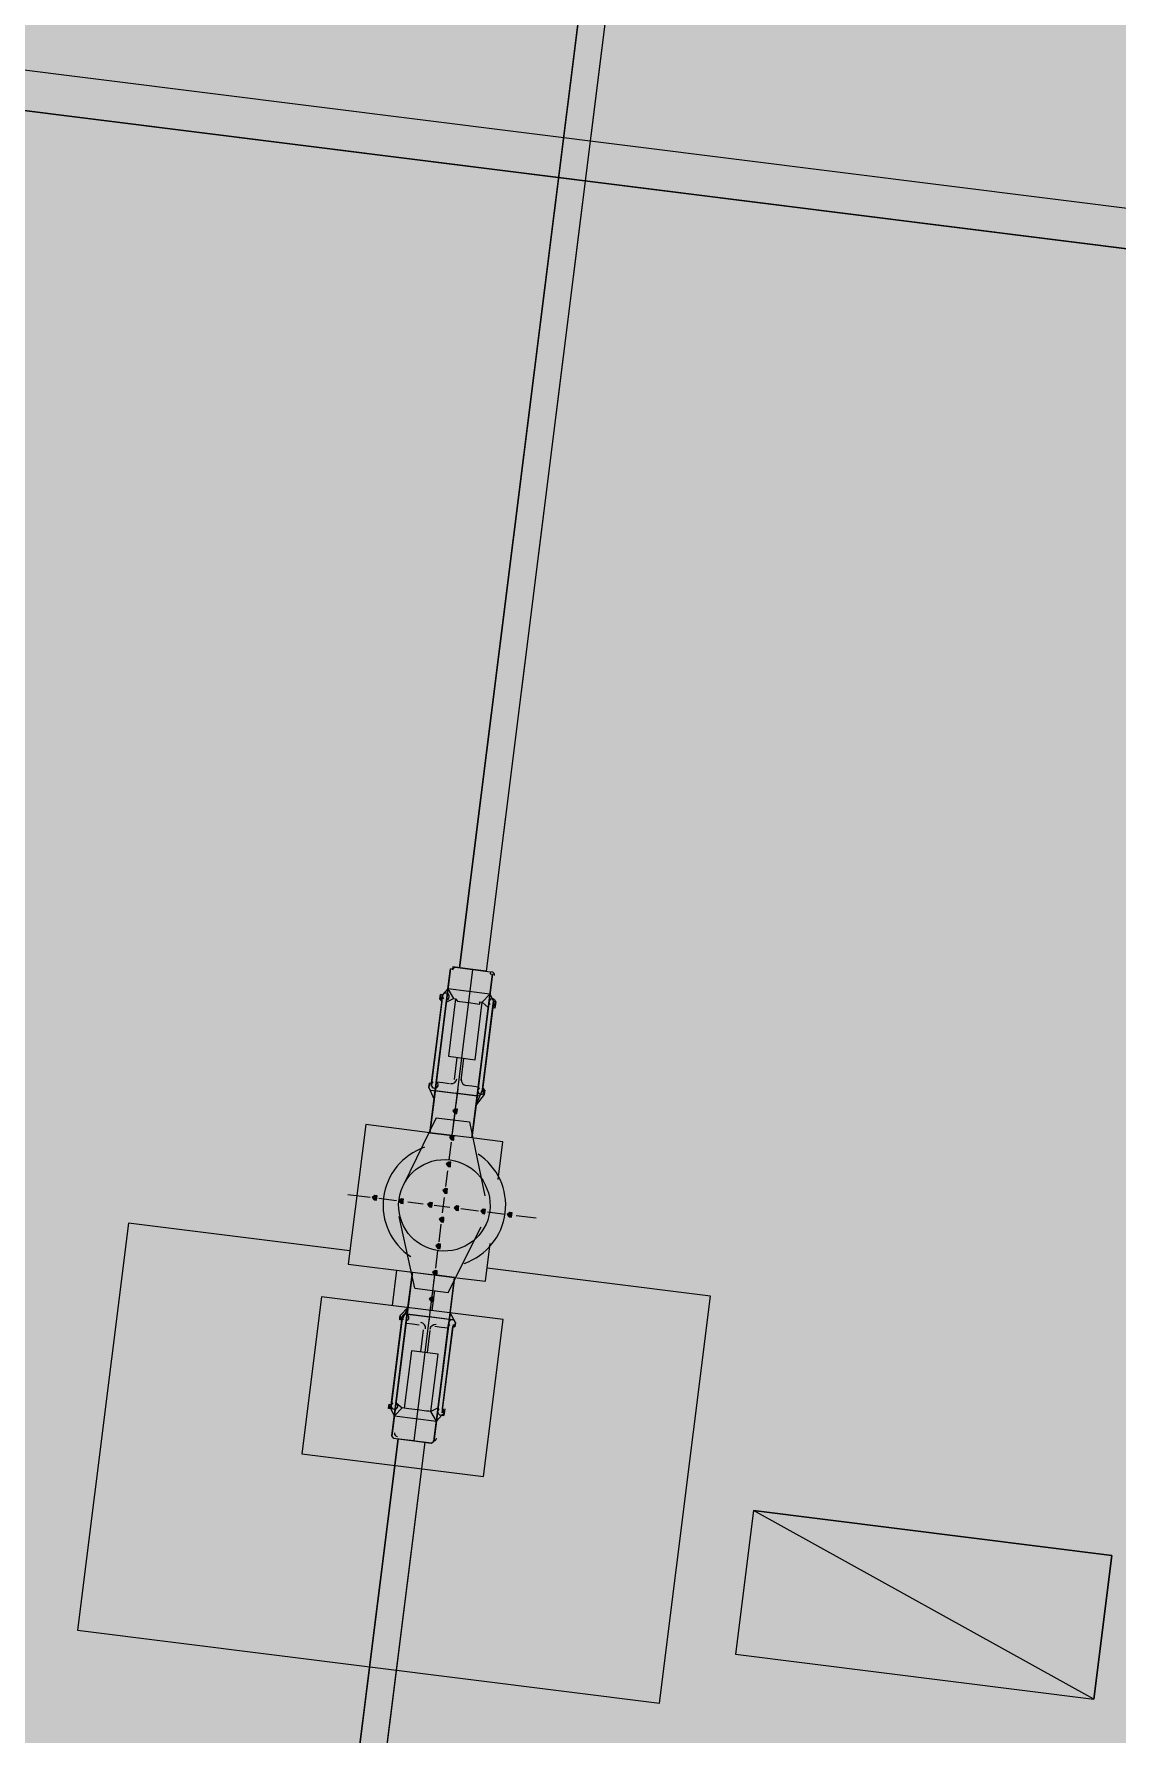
# Model space of a CAD drawing. Header units: metres. Extents: x -4 to 509425, y 7549 to 4732445.
# Drawn here: x 475993.87 to 475997.98, y 4719742.01 to 4719748.46 of the extents above; entities that cross this region are included whole.
import ezdxf

# ---------------------------------------------------------------- set-up
doc = ezdxf.new("R2010")
doc.units = ezdxf.units.M
doc.header["$LTSCALE"] = 0.01
doc.header["$MEASUREMENT"] = 0
doc.layers.get('0').update_dxf_attribs({"lineweight": 0})
doc.layers.add('_SUBESTACIÓN', color=1, linetype='Continuous')
doc.layers.add('SUBESTACION LA VID', color=253, linetype='Continuous')

# ---------------------------------------------------------------- blocks, each defined once
blk = doc.blocks.new('A$Cfff6051d')
at = {"layer": 'SUBESTACION LA VID', "transparency": 33554687}
h = blk.add_hatch(color=256, dxfattribs=at)
h.dxf.hatch_style = 2
h.paths.add_polyline_path([(475995.4742, 4719744.3738), (475995.4752, 4719744.3822), (475995.4668, 4719744.3832), (475995.4574, 4719744.3759), (475995.4647, 4719744.3664), (475995.4731, 4719744.3654)])
h = blk.add_hatch(color=256, dxfattribs=at)
h.dxf.hatch_style = 2
h.paths.add_polyline_path([(475995.4615, 4719744.273), (475995.4626, 4719744.2814), (475995.4542, 4719744.2824), (475995.4447, 4719744.2751), (475995.4521, 4719744.2656), (475995.4605, 4719744.2646)])
h = blk.add_hatch(color=256, dxfattribs=at)
h.dxf.hatch_style = 2
h.paths.add_polyline_path([(475995.4489, 4719744.1722), (475995.45, 4719744.1806), (475995.4416, 4719744.1816), (475995.4321, 4719744.1743), (475995.4395, 4719744.1648), (475995.4479, 4719744.1638)])
h = blk.add_hatch(color=256, dxfattribs=at)
h.dxf.hatch_style = 2
h.paths.add_polyline_path([(475995.1685, 4719744.0452), (475995.1695, 4719744.0536), (475995.1611, 4719744.0547), (475995.1517, 4719744.0473), (475995.159, 4719744.0379), (475995.1674, 4719744.0368)])
h = blk.add_hatch(color=256, dxfattribs=at)
h.dxf.hatch_style = 2
h.paths.add_polyline_path([(475995.2693, 4719744.0326), (475995.2703, 4719744.041), (475995.2619, 4719744.042), (475995.2525, 4719744.0347), (475995.2598, 4719744.0252), (475995.2682, 4719744.0242)])
h = blk.add_hatch(color=256, dxfattribs=at)
h.dxf.hatch_style = 2
h.paths.add_polyline_path([(475995.4363, 4719744.0714), (475995.4373, 4719744.0798), (475995.4289, 4719744.0808), (475995.4195, 4719744.0735), (475995.4268, 4719744.064), (475995.4352, 4719744.063)])
h = blk.add_hatch(color=256, dxfattribs=at)
h.dxf.hatch_style = 2
h.paths.add_polyline_path([(475995.3785, 4719744.0189), (475995.3796, 4719744.0273), (475995.3712, 4719744.0283), (475995.3617, 4719744.021), (475995.369, 4719744.0115), (475995.3774, 4719744.0105)])
h = blk.add_hatch(color=256, dxfattribs=at)
h.dxf.hatch_style = 2
h.paths.add_polyline_path([(475995.4226, 4719743.9622), (475995.4236, 4719743.9706), (475995.4152, 4719743.9716), (475995.4058, 4719743.9643), (475995.4131, 4719743.9548), (475995.4215, 4719743.9538)])
h = blk.add_hatch(color=256, dxfattribs=at)
h.dxf.hatch_style = 2
h.paths.add_polyline_path([(475995.4793, 4719744.0062), (475995.4804, 4719744.0147), (475995.472, 4719744.0157), (475995.4625, 4719744.0084), (475995.4698, 4719743.9989), (475995.4782, 4719743.9978)])
h = blk.add_hatch(color=256, dxfattribs=at)
h.dxf.hatch_style = 2
h.paths.add_polyline_path([(475995.5801, 4719743.9936), (475995.5812, 4719744.002), (475995.5728, 4719744.0031), (475995.5633, 4719743.9957), (475995.5707, 4719743.9863), (475995.5791, 4719743.9852)])
h = blk.add_hatch(color=256, dxfattribs=at)
h.dxf.hatch_style = 2
h.paths.add_polyline_path([(475995.6809, 4719743.981), (475995.682, 4719743.9894), (475995.6736, 4719743.9904), (475995.6641, 4719743.9831), (475995.6715, 4719743.9736), (475995.6799, 4719743.9726)])
h = blk.add_hatch(color=256, dxfattribs=at)
h.dxf.hatch_style = 2
h.paths.add_polyline_path([(475995.4099, 4719743.8614), (475995.411, 4719743.8698), (475995.4026, 4719743.8708), (475995.3931, 4719743.8635), (475995.4005, 4719743.854), (475995.4089, 4719743.853)])
h = blk.add_hatch(color=256, dxfattribs=at)
h.dxf.hatch_style = 2
h.paths.add_polyline_path([(475995.3973, 4719743.7606), (475995.3984, 4719743.769), (475995.39, 4719743.77), (475995.3805, 4719743.7627), (475995.3879, 4719743.7532), (475995.3963, 4719743.7522)])
h = blk.add_hatch(color=256, dxfattribs=at)
h.dxf.hatch_style = 2
h.paths.add_polyline_path([(475995.3847, 4719743.6598), (475995.3857, 4719743.6682), (475995.3773, 4719743.6692), (475995.3679, 4719743.6619), (475995.3752, 4719743.6524), (475995.3836, 4719743.6514)])
h = blk.add_hatch(color=256, dxfattribs=at)
h.dxf.hatch_style = 2
edge = h.paths.add_edge_path()
edge.add_spline(control_points=[(475997.9591, 4719742.6885), (475997.9591, 4719742.6885), (475996.5983, 4719742.8591), (475996.5983, 4719742.8591), (475996.5983, 4719742.8591), (475997.8907, 4719742.1425), (475997.8907, 4719742.1425), (475997.8907, 4719742.1425), (475997.9591, 4719742.6885), (475997.9591, 4719742.6885)], knot_values=[0, 0, 0, 0, 1, 1, 1, 2, 2, 2, 3, 3, 3, 3], degree=3, periodic=0)
edge = h.paths.add_edge_path()
edge.add_spline(control_points=[(475996.5983, 4719742.8591), (475996.5983, 4719742.8591), (475997.8907, 4719742.1425), (475997.8907, 4719742.1425), (475997.8907, 4719742.1425), (475996.5298, 4719742.3131), (475996.5298, 4719742.3131), (475996.5298, 4719742.3131), (475996.5983, 4719742.8591), (475996.5983, 4719742.8591)], knot_values=[0, 0, 0, 0, 1, 1, 1, 2, 2, 2, 3, 3, 3, 3], degree=3, periodic=0)
at = {"layer": 'SUBESTACION LA VID', "lineweight": 15}
for p, q in [((475996.2147, 4719750.757), (475995.4828, 4719744.9188)), ((476070.5903, 4719738.7022), (475974.8433, 4719750.706)), ((475996.3155, 4719750.7444), (475995.5836, 4719744.9061)), ((476070.5713, 4719738.551), (475974.8243, 4719750.5548)), ((475995.466, 4719744.9209), (475995.6004, 4719744.904)), ((475995.4187, 4719744.8159), (475995.4387, 4719744.839)), ((475995.3755, 4719744.4715), (475995.4176, 4719744.8075)), ((475995.4344, 4719744.8054), (475995.3923, 4719744.4694)), ((475995.4323, 4719744.7886), (475995.4596, 4719744.8022)), ((475995.594, 4719744.7854), (475995.5519, 4719744.4494)), ((475995.5687, 4719744.4473), (475995.6108, 4719744.7833)), ((475995.5919, 4719744.7686), (475995.5688, 4719744.7885)), ((475995.4637, 4719744.4945), (475995.4743, 4719744.5786)), ((475995.4889, 4719744.4914), (475995.4995, 4719744.5754)), ((475995.3661, 4719744.4641), (475995.386, 4719744.419)), ((475995.4763, 4719744.4588), (475995.4689, 4719744.4)), ((475995.5761, 4719744.4378), (475995.5456, 4719744.399)), ((475995.3944, 4719744.3497), (475995.2683, 4719744.0924)), ((475995.3944, 4719744.3497), (475995.5204, 4719744.3339)), ((475995.4637, 4719744.358), (475995.4553, 4719744.2908)), ((475995.5204, 4719744.3339), (475995.5791, 4719744.0535)), ((475995.451, 4719744.2572), (475995.4426, 4719744.19)), ((475995.4373, 4719744.148), (475995.43, 4719744.0892)), ((475995.0593, 4719744.0589), (475995.1433, 4719744.0484)), ((475995.1769, 4719744.0442), (475995.2441, 4719744.0357)), ((475995.4247, 4719744.0472), (475995.4173, 4719743.9884)), ((475995.3133, 4719743.7028), (475995.2535, 4719743.9748)), ((475995.2861, 4719744.0305), (475995.3449, 4719744.0231)), ((475995.3869, 4719744.0178), (475995.4457, 4719744.0105)), ((475995.4877, 4719744.0052), (475995.5549, 4719743.9968)), ((475995.5885, 4719743.9926), (475995.6557, 4719743.9841)), ((475995.6977, 4719743.9789), (475995.7733, 4719743.9694)), ((475995.4121, 4719743.9464), (475995.4036, 4719743.8792)), ((475995.4393, 4719743.687), (475995.5643, 4719743.9359)), ((475995.3994, 4719743.8456), (475995.391, 4719743.7784)), ((475995.2282, 4719743.6367), (475995.245, 4719743.7711)), ((475995.3857, 4719743.7364), (475995.3784, 4719743.6776)), ((475995.3133, 4719743.7028), (475995.4393, 4719743.687)), ((475995.3794, 4719743.6178), (475995.3889, 4719743.6934)), ((475995.2649, 4719743.5894), (475995.2228, 4719743.2534)), ((475995.2396, 4719743.2513), (475995.2817, 4719743.5873)), ((475995.2576, 4719743.5989), (475995.287, 4719743.6293)), ((475995.3731, 4719743.6356), (475995.3657, 4719743.5768)), ((475995.4676, 4719743.5726), (475995.4466, 4719743.6093)), ((475995.3447, 4719743.5453), (475995.3342, 4719743.4613)), ((475995.3699, 4719743.5422), (475995.3594, 4719743.4581)), ((475995.3992, 4719743.2313), (475995.4413, 4719743.5673)), ((475995.4581, 4719743.5652), (475995.416, 4719743.2292)), ((475995.2417, 4719743.2681), (475995.2648, 4719743.2482)), ((475995.4013, 4719743.2481), (475995.374, 4719743.2345)), ((475995.415, 4719743.2208), (475995.395, 4719743.1977)), ((475995.2501, 4719743.1306), (475994.5792, 4719737.7795)), ((475995.3509, 4719743.1179), (475994.68, 4719737.7669)), ((475995.3761, 4719743.1148), (475995.2417, 4719743.1316))]:
    blk.add_line(p, q, dxfattribs=at)
at = {"layer": 'SUBESTACION LA VID', "lineweight": 0}
for p, q in [((475995.5456, 4719744.399), (475995.6067, 4719744.8862)), ((475995.4082, 4719744.8001), (475995.4103, 4719744.8169)), ((475995.4155, 4719744.7907), (475995.4187, 4719744.8159)), ((475995.4155, 4719744.7907), (475995.4187, 4719744.8159)), ((475995.4082, 4719744.8001), (475995.4092, 4719744.8085)), ((475995.4082, 4719744.8001), (475995.4092, 4719744.8085)), ((475995.6087, 4719744.7665), (475995.6203, 4719744.7906)), ((475995.6171, 4719744.7654), (475995.6203, 4719744.7906)), ((475995.6171, 4719744.7654), (475995.6203, 4719744.7906)), ((475995.6182, 4719744.7738), (475995.6203, 4719744.7906)), ((475995.6192, 4719744.7822), (475995.6192, 4719744.7822)), ((475995.3661, 4719744.4641), (475995.3682, 4719744.4809)), ((475995.3661, 4719744.4641), (475995.3671, 4719744.4725)), ((475995.5761, 4719744.4378), (475995.5782, 4719744.4546)), ((475995.5761, 4719744.4378), (475995.5782, 4719744.4546)), ((475995.5761, 4719744.4378), (475995.5771, 4719744.4462)), ((475995.287, 4719743.6293), (475995.227, 4719743.1505)), ((475995.2576, 4719743.5989), (475995.2555, 4719743.5821)), ((475995.2576, 4719743.5989), (475995.2565, 4719743.5905)), ((475995.2576, 4719743.5989), (475995.2639, 4719743.581)), ((475995.4676, 4719743.5726), (475995.4655, 4719743.5558)), ((475995.4676, 4719743.5726), (475995.4665, 4719743.5642)), ((475995.2155, 4719743.2629), (475995.2134, 4719743.2461)), ((475995.2239, 4719743.2618), (475995.2134, 4719743.2461)), ((475995.2144, 4719743.2545), (475995.2134, 4719743.2461)), ((475995.4181, 4719743.246), (475995.4234, 4719743.2198)), ((475995.4265, 4719743.245), (475995.4234, 4719743.2198)), ((475995.4255, 4719743.2366), (475995.4234, 4719743.2198)), ((475995.4255, 4719743.2366), (475995.4234, 4719743.2198)), ((475995.4255, 4719743.2366), (475995.4244, 4719743.2282)), ((475995.2501, 4719743.1306), (475995.3509, 4719743.1179))]:
    blk.add_line(p, q, dxfattribs=at)
at = {"layer": 'SUBESTACION LA VID', "lineweight": 15}
for points in [[(475996.2147, 4719750.757), (475996.3155, 4719750.7444), (475995.5836, 4719744.9061), (475995.4828, 4719744.9188), (475996.2147, 4719750.757)], [(476070.5713, 4719738.551), (476070.5903, 4719738.7022), (475974.8433, 4719750.706), (475974.8243, 4719750.5548), (476070.5713, 4719738.551)], [(475995.5332, 4719744.9125), (475995.466, 4719744.9209), (475995.4576, 4719744.9219), (475995.4565, 4719744.9135), (475995.4481, 4719744.9146), (475995.4471, 4719744.9062), (475995.4387, 4719744.839), (475995.4187, 4719744.8159), (475995.4103, 4719744.8169), (475995.4092, 4719744.8085), (475995.4082, 4719744.8001), (475995.4155, 4719744.7907), (475995.3966, 4719744.6395), (475995.3766, 4719744.4799), (475995.3682, 4719744.4809), (475995.3671, 4719744.4725), (475995.3661, 4719744.4641), (475995.386, 4719744.419), (475995.3702, 4719744.293), (475995.4542, 4719744.2824), (475995.5332, 4719744.9125)], [(475995.6067, 4719744.8862), (475995.5983, 4719744.819), (475995.4387, 4719744.839), (475995.4471, 4719744.9062)], [(475995.5332, 4719744.9125), (475995.6004, 4719744.904), (475995.5993, 4719744.8956), (475995.6077, 4719744.8946), (475995.6067, 4719744.8862), (475995.5983, 4719744.819), (475995.6119, 4719744.7917), (475995.6203, 4719744.7906), (475995.6192, 4719744.7822), (475995.6182, 4719744.7738), (475995.6171, 4719744.7654), (475995.6087, 4719744.7665), (475995.5898, 4719744.6153), (475995.5698, 4719744.4557), (475995.5782, 4719744.4546), (475995.5771, 4719744.4462), (475995.5761, 4719744.4378), (475995.5456, 4719744.399), (475995.5298, 4719744.273), (475995.4542, 4719744.2824), (475995.5332, 4719744.9125)], [(475995.4387, 4719744.839), (475995.4596, 4719744.8022), (475995.468, 4719744.8012), (475995.4754, 4719744.7917), (475995.4838, 4719744.7907), (475995.5174, 4719744.7865), (475995.551, 4719744.7822), (475995.5594, 4719744.7812), (475995.5604, 4719744.7896), (475995.5688, 4719744.7885), (475995.5983, 4719744.819), (475995.6119, 4719744.7917)], [(475995.468, 4719744.8012), (475995.4407, 4719744.5828), (475995.5415, 4719744.5701), (475995.5688, 4719744.7885)], [(475995.3702, 4719744.293), (475995.3902, 4719744.4526), (475995.5498, 4719744.4326), (475995.5298, 4719744.273), (475995.3702, 4719744.293)], [(475995.3734, 4719744.4547), (475995.4154, 4719744.4494), (475995.4658, 4719744.4431)], [(475995.3944, 4719744.4862), (475995.4196, 4719744.483), (475995.4448, 4719744.4799)], [(475995.5582, 4719744.4315), (475995.5162, 4719744.4368), (475995.4658, 4719744.4431)], [(475995.554, 4719744.4662), (475995.5288, 4719744.4693), (475995.5036, 4719744.4725)], [(475995.3702, 4719744.293), (475995.1266, 4719744.3235), (475995.0602, 4719743.7943), (475995.3039, 4719743.7637)], [(475995.6295, 4719744.1154), (475995.6474, 4719744.2582), (475995.5382, 4719744.2719)], [(475995.0666, 4719743.8447), (475994.2265, 4719743.95), (475994.0327, 4719742.4043), (475996.242, 4719742.1274), (475996.4358, 4719743.673), (475995.5874, 4719743.7794)], [(475995.4719, 4719743.7427), (475995.5811, 4719743.729), (475995.599, 4719743.8718)], [(475995.3089, 4719743.1232), (475995.2417, 4719743.1316), (475995.2333, 4719743.1327), (475995.2259, 4719743.1421), (475995.227, 4719743.1505), (475995.2354, 4719743.2177), (475995.2218, 4719743.245), (475995.2134, 4719743.2461), (475995.2144, 4719743.2545), (475995.2155, 4719743.2629), (475995.2239, 4719743.2618), (475995.2249, 4719743.2702), (475995.2439, 4719743.4214), (475995.2639, 4719743.581), (475995.2555, 4719743.5821), (475995.2565, 4719743.5905), (475995.2576, 4719743.5989), (475995.287, 4719743.6293), (475995.3039, 4719743.7637), (475995.3879, 4719743.7532), (475995.3089, 4719743.1232)], [(475995.4635, 4719743.7437), (475995.4434, 4719743.5841), (475995.2838, 4719743.6041), (475995.3039, 4719743.7637), (475995.4635, 4719743.7437)], [(475995.3089, 4719743.1232), (475995.3761, 4719743.1148), (475995.3855, 4719743.1221), (475995.3866, 4719743.1305), (475995.395, 4719743.1977), (475995.415, 4719743.2208), (475995.4234, 4719743.2198), (475995.4244, 4719743.2282), (475995.4255, 4719743.2366), (475995.4181, 4719743.246), (475995.4371, 4719743.3972), (475995.4571, 4719743.5568), (475995.4655, 4719743.5558), (475995.4665, 4719743.5642), (475995.4676, 4719743.5726), (475995.4466, 4719743.6093), (475995.4635, 4719743.7437), (475995.3879, 4719743.7532), (475995.3089, 4719743.1232)], [(475994.8846, 4719743.074), (475995.5734, 4719742.9876), (475995.6482, 4719743.5841), (475994.9594, 4719743.6704), (475994.8846, 4719743.074)], [(475995.2838, 4719743.6041), (475995.3174, 4719743.5999), (475995.3678, 4719743.5936)], [(475995.4602, 4719743.582), (475995.4266, 4719743.5862), (475995.3678, 4719743.5936)], [(475995.2796, 4719743.5705), (475995.3048, 4719743.5674), (475995.33, 4719743.5642)], [(475995.4392, 4719743.5505), (475995.414, 4719743.5537), (475995.3888, 4719743.5568)], [(475995.374, 4719743.2345), (475995.4014, 4719743.4529), (475995.3006, 4719743.4655), (475995.2732, 4719743.2471)], [(475995.395, 4719743.1977), (475995.374, 4719743.2345), (475995.3656, 4719743.2355), (475995.3572, 4719743.2366), (475995.3236, 4719743.2408), (475995.29, 4719743.245), (475995.2816, 4719743.2461), (475995.2732, 4719743.2471), (475995.2648, 4719743.2482), (475995.2354, 4719743.2177), (475995.2218, 4719743.245)], [(475995.227, 4719743.1505), (475995.2354, 4719743.2177), (475995.395, 4719743.1977), (475995.3866, 4719743.1305)], [(475995.2501, 4719743.1306), (475995.3509, 4719743.1179), (475994.68, 4719737.7669), (475994.5792, 4719737.7795), (475995.2501, 4719743.1306)], [(475996.5298, 4719742.3131), (475997.8907, 4719742.1425), (475997.9591, 4719742.6885), (475996.5983, 4719742.8591), (475996.5298, 4719742.3131)]]:
    blk.add_lwpolyline(points, dxfattribs=at)
at = {"layer": 'SUBESTACION LA VID', "lineweight": 0}
for points in [[(475995.3702, 4719744.293), (475995.4481, 4719744.9146), (475995.386, 4719744.419), (475995.4471, 4719744.9062)], [(475995.5298, 4719744.273), (475995.6077, 4719744.8946), (475995.5456, 4719744.399)], [(475995.4155, 4719744.7907), (475995.4103, 4719744.8169), (475995.4082, 4719744.8001), (475995.4103, 4719744.8169)], [(475995.5698, 4719744.4557), (475995.6119, 4719744.7917), (475995.5898, 4719744.6153)], [(475995.6182, 4719744.7738), (475995.6192, 4719744.7822), (475995.6182, 4719744.7738), (475995.6203, 4719744.7906)], [(475995.3682, 4719744.4809), (475995.3661, 4719744.4641), (475995.3671, 4719744.4725), (475995.3661, 4719744.4641)], [(475995.5771, 4719744.4462), (475995.5761, 4719744.4378), (475995.5782, 4719744.4546)], [(475995.5761, 4719744.4378), (475995.5771, 4719744.4462), (475995.5761, 4719744.4378)], [(475995.3039, 4719743.7637), (475995.2259, 4719743.1421), (475995.287, 4719743.6293)], [(475995.4635, 4719743.7437), (475995.3855, 4719743.1221), (475995.4466, 4719743.6093), (475995.3866, 4719743.1305)], [(475995.2565, 4719743.5905), (475995.2576, 4719743.5989), (475995.2555, 4719743.5821)], [(475995.2576, 4719743.5989), (475995.2565, 4719743.5905), (475995.2576, 4719743.5989)], [(475995.2249, 4719743.2702), (475995.2218, 4719743.245), (475995.2639, 4719743.581)], [(475995.4655, 4719743.5558), (475995.4676, 4719743.5726), (475995.4665, 4719743.5642), (475995.4676, 4719743.5726)], [(475995.2439, 4719743.4214), (475995.2218, 4719743.245), (475995.2249, 4719743.2702)], [(475995.2155, 4719743.2629), (475995.2134, 4719743.2461), (475995.2155, 4719743.2629), (475995.2134, 4719743.2461)], [(475995.4255, 4719743.2366), (475995.4234, 4719743.2198), (475995.4255, 4719743.2366), (475995.4234, 4719743.2198)]]:
    blk.add_lwpolyline(points, dxfattribs=at)
at = {"layer": 'SUBESTACION LA VID'}
for points in [[(475995.4742, 4719744.3738), (475995.4752, 4719744.3822), (475995.4668, 4719744.3832), (475995.4574, 4719744.3759), (475995.4647, 4719744.3664), (475995.4731, 4719744.3654)], [(475995.4615, 4719744.273), (475995.4626, 4719744.2814), (475995.4542, 4719744.2824), (475995.4447, 4719744.2751), (475995.4521, 4719744.2656), (475995.4605, 4719744.2646)], [(475995.4489, 4719744.1722), (475995.45, 4719744.1806), (475995.4416, 4719744.1816), (475995.4321, 4719744.1743), (475995.4395, 4719744.1648), (475995.4479, 4719744.1638)], [(475995.1685, 4719744.0452), (475995.1695, 4719744.0536), (475995.1611, 4719744.0547), (475995.1517, 4719744.0473), (475995.159, 4719744.0379), (475995.1674, 4719744.0368)], [(475995.2693, 4719744.0326), (475995.2703, 4719744.041), (475995.2619, 4719744.042), (475995.2525, 4719744.0347), (475995.2598, 4719744.0252), (475995.2682, 4719744.0242)], [(475995.4363, 4719744.0714), (475995.4373, 4719744.0798), (475995.4289, 4719744.0808), (475995.4195, 4719744.0735), (475995.4268, 4719744.064), (475995.4352, 4719744.063)], [(475995.3785, 4719744.0189), (475995.3796, 4719744.0273), (475995.3712, 4719744.0283), (475995.3617, 4719744.021), (475995.369, 4719744.0115), (475995.3774, 4719744.0105)], [(475995.4226, 4719743.9622), (475995.4236, 4719743.9706), (475995.4152, 4719743.9716), (475995.4058, 4719743.9643), (475995.4131, 4719743.9548), (475995.4215, 4719743.9538)], [(475995.4793, 4719744.0062), (475995.4804, 4719744.0147), (475995.472, 4719744.0157), (475995.4625, 4719744.0084), (475995.4698, 4719743.9989), (475995.4782, 4719743.9978)], [(475995.5801, 4719743.9936), (475995.5812, 4719744.002), (475995.5728, 4719744.0031), (475995.5633, 4719743.9957), (475995.5707, 4719743.9863), (475995.5791, 4719743.9852)], [(475995.6809, 4719743.981), (475995.682, 4719743.9894), (475995.6736, 4719743.9904), (475995.6641, 4719743.9831), (475995.6715, 4719743.9736), (475995.6799, 4719743.9726)], [(475995.4099, 4719743.8614), (475995.411, 4719743.8698), (475995.4026, 4719743.8708), (475995.3931, 4719743.8635), (475995.4005, 4719743.854), (475995.4089, 4719743.853)], [(475995.3973, 4719743.7606), (475995.3984, 4719743.769), (475995.39, 4719743.77), (475995.3805, 4719743.7627), (475995.3879, 4719743.7532), (475995.3963, 4719743.7522)], [(475995.3847, 4719743.6598), (475995.3857, 4719743.6682), (475995.3773, 4719743.6692), (475995.3679, 4719743.6619), (475995.3752, 4719743.6524), (475995.3836, 4719743.6514)]]:
    blk.add_lwpolyline(points, close=True, dxfattribs=at)
at = {"layer": 'SUBESTACION LA VID', "lineweight": 0}
for points in [[(475995.4742, 4719744.3738), (475995.4752, 4719744.3822), (475995.4668, 4719744.3832), (475995.4574, 4719744.3759), (475995.4647, 4719744.3664), (475995.4731, 4719744.3654)], [(475995.4615, 4719744.273), (475995.4626, 4719744.2814), (475995.4542, 4719744.2824), (475995.4447, 4719744.2751), (475995.4521, 4719744.2656), (475995.4605, 4719744.2646)], [(475995.4489, 4719744.1722), (475995.45, 4719744.1806), (475995.4416, 4719744.1816), (475995.4321, 4719744.1743), (475995.4395, 4719744.1648), (475995.4479, 4719744.1638)], [(475995.1685, 4719744.0452), (475995.1695, 4719744.0536), (475995.1611, 4719744.0547), (475995.1517, 4719744.0473), (475995.159, 4719744.0379), (475995.1674, 4719744.0368)], [(475995.2693, 4719744.0326), (475995.2703, 4719744.041), (475995.2619, 4719744.042), (475995.2525, 4719744.0347), (475995.2598, 4719744.0252), (475995.2682, 4719744.0242)], [(475995.4363, 4719744.0714), (475995.4373, 4719744.0798), (475995.4289, 4719744.0808), (475995.4195, 4719744.0735), (475995.4268, 4719744.064), (475995.4352, 4719744.063)], [(475995.3785, 4719744.0189), (475995.3796, 4719744.0273), (475995.3712, 4719744.0283), (475995.3617, 4719744.021), (475995.369, 4719744.0115), (475995.3774, 4719744.0105)], [(475995.4226, 4719743.9622), (475995.4236, 4719743.9706), (475995.4152, 4719743.9716), (475995.4058, 4719743.9643), (475995.4131, 4719743.9548), (475995.4215, 4719743.9538)], [(475995.4793, 4719744.0062), (475995.4804, 4719744.0147), (475995.472, 4719744.0157), (475995.4625, 4719744.0084), (475995.4698, 4719743.9989), (475995.4782, 4719743.9978)], [(475995.5801, 4719743.9936), (475995.5812, 4719744.002), (475995.5728, 4719744.0031), (475995.5633, 4719743.9957), (475995.5707, 4719743.9863), (475995.5791, 4719743.9852)], [(475995.6809, 4719743.981), (475995.682, 4719743.9894), (475995.6736, 4719743.9904), (475995.6641, 4719743.9831), (475995.6715, 4719743.9736), (475995.6799, 4719743.9726)], [(475995.4099, 4719743.8614), (475995.411, 4719743.8698), (475995.4026, 4719743.8708), (475995.3931, 4719743.8635), (475995.4005, 4719743.854), (475995.4089, 4719743.853)], [(475995.3973, 4719743.7606), (475995.3984, 4719743.769), (475995.39, 4719743.77), (475995.3805, 4719743.7627), (475995.3879, 4719743.7532), (475995.3963, 4719743.7522)], [(475995.3847, 4719743.6598), (475995.3857, 4719743.6682), (475995.3773, 4719743.6692), (475995.3679, 4719743.6619), (475995.3752, 4719743.6524), (475995.3836, 4719743.6514)]]:
    blk.add_lwpolyline(points, close=True, dxfattribs=at)
at = {"layer": 'SUBESTACION LA VID', "lineweight": 15}
for points in [[(475995.4702, 4719744.9204), (475995.4632, 4719744.9212), (475995.4569, 4719744.9163), (475995.456, 4719744.9093)], [(475995.449, 4719744.4793), (475995.4606, 4719744.4779), (475995.4712, 4719744.4861), (475995.4727, 4719744.4977)], [(475995.4895, 4719744.4956), (475995.488, 4719744.484), (475995.4962, 4719744.4734), (475995.5078, 4719744.472)], [(475995.3536, 4719743.5485), (475995.3551, 4719743.5601), (475995.3469, 4719743.5706), (475995.3353, 4719743.5721)], [(475995.3941, 4719743.5647), (475995.3825, 4719743.5662), (475995.3719, 4719743.5579), (475995.3704, 4719743.5464)], [(475995.3813, 4719743.1226), (475995.3883, 4719743.1218), (475995.3946, 4719743.1267), (475995.3955, 4719743.1337)]]:
    blk.add_open_spline(points, degree=3, dxfattribs=at)
for points, knots in [([(475995.6156, 4719744.8893), (475995.616, 4719744.8927), (475995.6151, 4719744.896), (475995.613, 4719744.8987), (475995.611, 4719744.9014), (475995.6079, 4719744.9031), (475995.6046, 4719744.9035)], [0, 0, 0, 0, 1, 1, 1, 2, 2, 2, 2]), ([(475995.4323, 4719744.8227), (475995.4269, 4719744.8234), (475995.4217, 4719744.8205), (475995.4193, 4719744.8156), (475995.417, 4719744.8107), (475995.418, 4719744.8049), (475995.4219, 4719744.8011)], [0, 0, 0, 0, 1, 1, 1, 2, 2, 2, 2]), ([(475995.4434, 4719744.8085), (475995.4442, 4719744.8155), (475995.4393, 4719744.8218), (475995.4323, 4719744.8227), (475995.4254, 4719744.8236), (475995.419, 4719744.8186), (475995.4182, 4719744.8117)], [0, 0, 0, 0, 1, 1, 1, 2, 2, 2, 2]), ([(475995.4372, 4719744.7991), (475995.4419, 4719744.8019), (475995.4443, 4719744.8073), (475995.4432, 4719744.8126), (475995.4421, 4719744.818), (475995.4377, 4719744.822), (475995.4323, 4719744.8227)], [0, 0, 0, 0, 1, 1, 1, 2, 2, 2, 2]), ([(475995.6088, 4719744.8006), (475995.6033, 4719744.8013), (475995.5981, 4719744.7984), (475995.5957, 4719744.7935), (475995.5934, 4719744.7886), (475995.5944, 4719744.7828), (475995.5983, 4719744.7789)], [0, 0, 0, 0, 1, 1, 1, 2, 2, 2, 2]), ([(475995.6198, 4719744.7864), (475995.6206, 4719744.7934), (475995.6157, 4719744.7997), (475995.6088, 4719744.8006), (475995.6018, 4719744.8015), (475995.5954, 4719744.7965), (475995.5946, 4719744.7896)], [0, 0, 0, 0, 1, 1, 1, 2, 2, 2, 2]), ([(475995.6136, 4719744.777), (475995.6183, 4719744.7798), (475995.6207, 4719744.7852), (475995.6196, 4719744.7905), (475995.6185, 4719744.7959), (475995.6142, 4719744.7999), (475995.6087, 4719744.8006)], [0, 0, 0, 0, 1, 1, 1, 2, 2, 2, 2]), ([(475995.3822, 4719744.4851), (475995.3775, 4719744.4823), (475995.3751, 4719744.4769), (475995.3762, 4719744.4716), (475995.3773, 4719744.4662), (475995.3817, 4719744.4622), (475995.3871, 4719744.4615)], [0, 0, 0, 0, 1, 1, 1, 2, 2, 2, 2]), ([(475995.376, 4719744.4757), (475995.3752, 4719744.4687), (475995.3801, 4719744.4624), (475995.3871, 4719744.4615), (475995.394, 4719744.4606), (475995.4004, 4719744.4656), (475995.4012, 4719744.4725)], [0, 0, 0, 0, 1, 1, 1, 2, 2, 2, 2]), ([(475995.3871, 4719744.4615), (475995.3925, 4719744.4608), (475995.3977, 4719744.4637), (475995.4001, 4719744.4686), (475995.4024, 4719744.4735), (475995.4014, 4719744.4793), (475995.3975, 4719744.4832)], [0, 0, 0, 0, 1, 1, 1, 2, 2, 2, 2]), ([(475995.5587, 4719744.463), (475995.5539, 4719744.4602), (475995.5515, 4719744.4548), (475995.5526, 4719744.4494), (475995.5537, 4719744.4441), (475995.5581, 4719744.4401), (475995.5635, 4719744.4394)], [0, 0, 0, 0, 1, 1, 1, 2, 2, 2, 2]), ([(475995.5524, 4719744.4536), (475995.5516, 4719744.4466), (475995.5565, 4719744.4403), (475995.5635, 4719744.4394), (475995.5704, 4719744.4385), (475995.5768, 4719744.4434), (475995.5776, 4719744.4504)], [0, 0, 0, 0, 1, 1, 1, 2, 2, 2, 2]), ([(475995.5635, 4719744.4394), (475995.5689, 4719744.4387), (475995.5741, 4719744.4415), (475995.5765, 4719744.4464), (475995.5788, 4719744.4514), (475995.5778, 4719744.4572), (475995.5739, 4719744.461)], [0, 0, 0, 0, 1, 1, 1, 2, 2, 2, 2]), ([(475995.3496, 4719744.2375), (475995.2655, 4719744.2086), (475995.2053, 4719744.1344), (475995.1942, 4719744.0463), (475995.1832, 4719743.9581), (475995.2232, 4719743.8713), (475995.2975, 4719743.8226)], [0, 0, 0, 0, 1, 1, 1, 2, 2, 2, 2]), ([(475995.5974, 4719743.9957), (475995.6094, 4719744.0908), (475995.5419, 4719744.1776), (475995.4468, 4719744.1895), (475995.3517, 4719744.2014), (475995.2649, 4719744.134), (475995.253, 4719744.0389), (475995.2411, 4719743.9438), (475995.3085, 4719743.857), (475995.4036, 4719743.8451), (475995.4987, 4719743.8332), (475995.5855, 4719743.9006), (475995.5974, 4719743.9957)], [0, 0, 0, 0, 1, 1, 1, 2, 2, 2, 3, 3, 3, 4, 4, 4, 4]), ([(475995.5009, 4719743.7971), (475995.5849, 4719743.826), (475995.6452, 4719743.9002), (475995.6562, 4719743.9883), (475995.6673, 4719744.0765), (475995.6272, 4719744.1633), (475995.5529, 4719744.212)], [0, 0, 0, 0, 1, 1, 1, 2, 2, 2, 2]), ([(475995.2796, 4719743.6047), (475995.2742, 4719743.6053), (475995.269, 4719743.6025), (475995.2666, 4719743.5976), (475995.2643, 4719743.5927), (475995.2653, 4719743.5868), (475995.2692, 4719743.583)], [0, 0, 0, 0, 1, 1, 1, 2, 2, 2, 2]), ([(475995.2907, 4719743.5905), (475995.2915, 4719743.5974), (475995.2866, 4719743.6038), (475995.2796, 4719743.6047), (475995.2727, 4719743.6055), (475995.2663, 4719743.6006), (475995.2655, 4719743.5936)], [0, 0, 0, 0, 1, 1, 1, 2, 2, 2, 2]), ([(475995.2844, 4719743.5811), (475995.2892, 4719743.5838), (475995.2916, 4719743.5893), (475995.2905, 4719743.5946), (475995.2894, 4719743.5999), (475995.285, 4719743.604), (475995.2796, 4719743.6047)], [0, 0, 0, 0, 1, 1, 1, 2, 2, 2, 2]), ([(475995.456, 4719743.5825), (475995.4506, 4719743.5832), (475995.4454, 4719743.5804), (475995.443, 4719743.5755), (475995.4407, 4719743.5706), (475995.4417, 4719743.5647), (475995.4456, 4719743.5609)], [0, 0, 0, 0, 1, 1, 1, 2, 2, 2, 2]), ([(475995.4671, 4719743.5684), (475995.4679, 4719743.5753), (475995.463, 4719743.5817), (475995.456, 4719743.5825), (475995.4491, 4719743.5834), (475995.4427, 4719743.5785), (475995.4419, 4719743.5715)], [0, 0, 0, 0, 1, 1, 1, 2, 2, 2, 2]), ([(475995.4609, 4719743.559), (475995.4656, 4719743.5617), (475995.468, 4719743.5671), (475995.4669, 4719743.5725), (475995.4658, 4719743.5778), (475995.4614, 4719743.5819), (475995.456, 4719743.5825)], [0, 0, 0, 0, 1, 1, 1, 2, 2, 2, 2]), ([(475995.2295, 4719743.267), (475995.2248, 4719743.2643), (475995.2224, 4719743.2588), (475995.2235, 4719743.2535), (475995.2246, 4719743.2482), (475995.2289, 4719743.2441), (475995.2344, 4719743.2435)], [0, 0, 0, 0, 1, 1, 1, 2, 2, 2, 2]), ([(475995.2344, 4719743.2435), (475995.2398, 4719743.2428), (475995.245, 4719743.2456), (475995.2474, 4719743.2505), (475995.2497, 4719743.2554), (475995.2487, 4719743.2613), (475995.2448, 4719743.2651)], [0, 0, 0, 0, 1, 1, 1, 2, 2, 2, 2]), ([(475995.2233, 4719743.2576), (475995.2225, 4719743.2507), (475995.2274, 4719743.2443), (475995.2344, 4719743.2435), (475995.2413, 4719743.2426), (475995.2477, 4719743.2475), (475995.2485, 4719743.2545)], [0, 0, 0, 0, 1, 1, 1, 2, 2, 2, 2]), ([(475995.406, 4719743.2449), (475995.4012, 4719743.2422), (475995.3988, 4719743.2367), (475995.3999, 4719743.2314), (475995.401, 4719743.2261), (475995.4054, 4719743.222), (475995.4108, 4719743.2213)], [0, 0, 0, 0, 1, 1, 1, 2, 2, 2, 2]), ([(475995.3997, 4719743.2355), (475995.3989, 4719743.2286), (475995.4038, 4719743.2222), (475995.4108, 4719743.2213), (475995.4177, 4719743.2205), (475995.4241, 4719743.2254), (475995.4249, 4719743.2324)], [0, 0, 0, 0, 1, 1, 1, 2, 2, 2, 2]), ([(475995.4108, 4719743.2213), (475995.4162, 4719743.2207), (475995.4214, 4719743.2235), (475995.4238, 4719743.2284), (475995.4261, 4719743.2333), (475995.4251, 4719743.2392), (475995.4212, 4719743.243)], [0, 0, 0, 0, 1, 1, 1, 2, 2, 2, 2]), ([(475995.2359, 4719743.1537), (475995.2355, 4719743.1503), (475995.2364, 4719743.147), (475995.2385, 4719743.1443), (475995.2405, 4719743.1416), (475995.2436, 4719743.1399), (475995.2469, 4719743.1395)], [0, 0, 0, 0, 1, 1, 1, 2, 2, 2, 2])]:
    blk.add_open_spline(points, degree=3, knots=knots, dxfattribs=at)
at = {"layer": 'SUBESTACION LA VID'}
for points in [[(475995.5698, 4719744.4557), (475995.5698, 4719744.4557), (475995.5456, 4719744.399), (475995.5456, 4719744.399), (475995.5456, 4719744.399), (475995.5761, 4719744.4378), (475995.5761, 4719744.4378), (475995.5761, 4719744.4378), (475995.5698, 4719744.4557), (475995.5698, 4719744.4557)], [(475995.2639, 4719743.581), (475995.2639, 4719743.581), (475995.287, 4719743.6293), (475995.287, 4719743.6293), (475995.287, 4719743.6293), (475995.2576, 4719743.5989), (475995.2576, 4719743.5989), (475995.2576, 4719743.5989), (475995.2639, 4719743.581), (475995.2639, 4719743.581)], [(475996.5983, 4719742.8591), (475996.5983, 4719742.8591), (475997.8907, 4719742.1425), (475997.8907, 4719742.1425), (475997.8907, 4719742.1425), (475996.5298, 4719742.3131), (475996.5298, 4719742.3131), (475996.5298, 4719742.3131), (475996.5983, 4719742.8591), (475996.5983, 4719742.8591)], [(475997.9591, 4719742.6885), (475997.9591, 4719742.6885), (475996.5983, 4719742.8591), (475996.5983, 4719742.8591), (475996.5983, 4719742.8591), (475997.8907, 4719742.1425), (475997.8907, 4719742.1425), (475997.8907, 4719742.1425), (475997.9591, 4719742.6885), (475997.9591, 4719742.6885)]]:
    blk.add_open_spline(points, degree=3, knots=[0, 0, 0, 0, 1, 1, 1, 2, 2, 2, 3, 3, 3, 3], dxfattribs=at)
at = {"layer": 'SUBESTACION LA VID', "lineweight": 0}
for points in [[(475995.5698, 4719744.4557), (475995.5698, 4719744.4557), (475995.5456, 4719744.399), (475995.5456, 4719744.399), (475995.5456, 4719744.399), (475995.5761, 4719744.4378), (475995.5761, 4719744.4378), (475995.5761, 4719744.4378), (475995.5698, 4719744.4557), (475995.5698, 4719744.4557)], [(475995.2639, 4719743.581), (475995.2639, 4719743.581), (475995.287, 4719743.6293), (475995.287, 4719743.6293), (475995.287, 4719743.6293), (475995.2576, 4719743.5989), (475995.2576, 4719743.5989), (475995.2576, 4719743.5989), (475995.2639, 4719743.581), (475995.2639, 4719743.581)], [(475996.5983, 4719742.8591), (475996.5983, 4719742.8591), (475997.8907, 4719742.1425), (475997.8907, 4719742.1425), (475997.8907, 4719742.1425), (475996.5298, 4719742.3131), (475996.5298, 4719742.3131), (475996.5298, 4719742.3131), (475996.5983, 4719742.8591), (475996.5983, 4719742.8591)], [(475997.9591, 4719742.6885), (475997.9591, 4719742.6885), (475996.5983, 4719742.8591), (475996.5983, 4719742.8591), (475996.5983, 4719742.8591), (475997.8907, 4719742.1425), (475997.8907, 4719742.1425), (475997.8907, 4719742.1425), (475997.9591, 4719742.6885), (475997.9591, 4719742.6885)]]:
    blk.add_open_spline(points, degree=3, knots=[0, 0, 0, 0, 1, 1, 1, 2, 2, 2, 3, 3, 3, 3], dxfattribs=at)

msp = doc.modelspace()

# ---------------------------------------------------------------- hatches: boundary and pattern name
at = {"layer": '_SUBESTACIÓN', "transparency": 33554559}
h = msp.add_hatch(color=1, dxfattribs=at)
h.dxf.hatch_style = 1
h.paths.add_polyline_path([(475968.6399, 4719805.825), (476089.9386, 4719790.615), (476078.1686, 4719696.74), (475956.8686, 4719711.9502)])

# ---------------------------------------------------------------- block references
at = {"linetype": 'Continuous'}
msp.add_blockref('A$Cfff6051d', (0, 0), dxfattribs=at)

doc.saveas('drawing.dxf')
